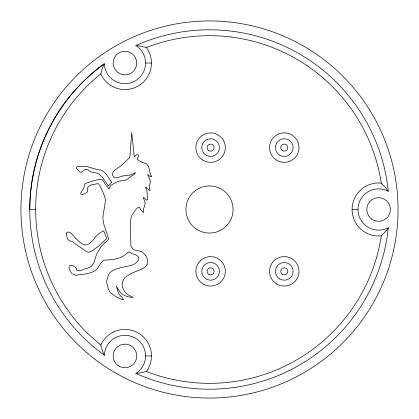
<?xml version="1.0" encoding="UTF-8"?>
<svg xmlns="http://www.w3.org/2000/svg" width="419" height="419" viewBox="0 0 419 419"><rect width="100%" height="100%" fill="white"/><g stroke="black" fill="none" stroke-linecap="round" stroke-linejoin="round"><path stroke-width="0.63" d="M35.646 209.495A173.833 173.833 0 0 1 100.733 73.891L102.33 68.564L104.263 63.924M129.691 157.225L129.23 158.141L122.971 163.997A60.509 60.509 0 0 1 119.892 166.594C116.445 168.93 109.621 172.408 113.717 177.305A2.493 2.493 0 0 0 114.654 177.829L116.707 177.797L122.599 176.011M386.203 230.55L385.202 231.77A57.822 44.194 90 0 1 384.26 232.849L381.306 235.876A173.833 173.833 0 0 1 146.43 371.506M105.111 242.507L100.78 247.069L97.25 253.045A38.265 38.265 0 0 0 95.49 257.591C94.369 262.043 92.489 267.212 87.356 268.181C84.004 268.71 80.008 272.046 76.729 270.155C76.441 264.981 65.966 262.661 69.784 269.768A25.842 25.842 0 0 0 70.622 271.643L71.618 273.398A1.765 1.765 0 0 0 72.529 274.01L73.964 274.089A1.817 1.817 0 0 1 74.833 274.833L74.949 274.995A1.084 1.084 0 0 0 75.425 275.346C82.674 274.068 94.961 274.089 98.643 266.704A40.873 40.873 0 0 1 100.623 263.624L103.263 260.278C109.951 259.644 117.215 259.754 123.181 256.182A16.985 16.985 0 0 0 125.464 254.516L128.706 251.824L132.247 253.6A32.263 32.263 0 0 0 135.164 254.59C144.178 257.984 134.431 265.704 129.057 265.856A37.228 37.228 0 0 1 126.224 266.453C120.51 267.809 114.036 268.642 109.689 272.9A7.935 7.935 0 0 0 108.531 274.77L106.688 280.94A5.049 5.049 0 0 0 106.588 282.097L108.076 288.094L109.673 291.755A7.793 7.793 0 0 0 110.386 292.682L115.225 296.217A55.994 55.994 0 0 0 117.776 297.605C127.47 302.193 122.432 298.564 119.096 294.091A11.528 11.528 0 0 1 118.441 292.886L116.278 286.009L118.022 288.979A35.62 35.62 0 0 0 119.766 291.666L121.693 293.735L124.543 295.416A23.26 23.26 0 0 0 126.528 296.254L129.146 297.019L133.205 297.464L127.575 294.51A11.758 11.758 0 0 1 125.506 292.493C120.337 287.036 121.117 278.31 128.497 275.267C134.52 269.946 151.453 269.873 146.933 258.004A12.518 12.518 0 0 0 145.807 255.737L144.215 253.731L142.214 252.055A7.631 7.631 0 0 0 140.952 251.405L134.525 249.944A7.778 7.778 0 0 1 133.069 248.959L131.121 246.561A2.833 2.833 0 0 1 130.906 245.869L130.314 223.296L131.084 217.492A15.508 15.508 0 0 1 132.069 214.999C133.551 213.281 138.673 203.074 140.47 209.338M98.811 67.92L100.178 66.862M100.523 66.6L103.985 64.023M135.96 373.434L141.109 372.763L146.441 371.475A26.512 26.512 0 0 0 138.207 332.985A26.512 26.512 0 0 0 100.754 345.099L87.231 333.042M145.571 63.049L151.463 63.049M381.306 235.876A26.523 26.523 0 0 1 352.086 209.484L357.983 209.5A20.625 20.625 0 0 0 388.287 227.706A179.714 179.714 0 0 1 135.876 373.439A20.62 20.62 0 0 0 135.258 338.091A20.62 20.62 0 0 0 104.336 355.228A179.714 179.714 0 0 1 104.336 63.767A20.625 20.625 0 0 0 135.264 80.909A20.625 20.625 0 0 0 135.882 45.561A179.714 179.714 0 0 1 388.287 191.289A20.625 20.625 0 0 0 357.983 209.5M145.571 355.951L151.463 355.951M135.96 45.566L141.109 46.237L146.441 47.525A173.833 173.833 0 0 1 381.295 183.145L385.04 187.042L388.287 191.289M100.754 345.099L102.482 350.86A48.903 37.401 29.9 0 0 104.315 355.233M109.359 187.864C110.527 184.685 114.602 183.36 117.372 181.71A12.371 12.371 0 0 1 118.677 181.259L126.397 179.892L129.371 177.818A20.337 20.337 0 0 1 131.074 176.347L133.588 174.87A5.897 5.897 0 0 0 134.551 174.032L135.526 172.534L133.294 173.785A6.028 6.028 0 0 1 132.483 174.283L130.309 174.995L126.124 175.545A40.397 40.397 0 0 0 122.599 176.011M98.821 67.925A179.699 179.699 0 0 0 29.791 209.5L35.678 209.5A173.738 173.738 0 0 0 87.236 333.032M388.387 227.821A46.902 36.212 88.9 0 1 386.287 230.66M352.086 209.484A26.523 26.523 0 0 1 381.321 183.113M146.451 47.515A26.523 26.523 0 0 1 138.212 86.015A26.523 26.523 0 0 1 100.754 73.896M140.47 209.338A11.439 11.439 0 0 0 141.486 210.705C145.519 214.617 142.12 211.05 143.654 208.688A19.756 19.756 0 0 1 144.167 207.154L145.189 203.487L144.319 200.371A31.226 31.226 0 0 1 143.644 198.69L143.282 197.323L144.225 197.951A17.881 17.881 0 0 1 145.147 198.847C148.143 202.089 147.718 198.81 147.252 196.569A27.759 27.759 0 0 1 147.216 193.756L146.849 190.085A3.541 3.541 0 0 0 146.503 189.456C142.319 181.919 152.495 195.05 149.614 188.807A4.363 4.363 0 0 1 149.347 187.78L149.4 186.005L150.51 181.432L147.677 174.367L148.703 175.163A4.593 4.593 0 0 0 149.216 175.739C149.62 176.802 153.113 177.064 151.228 175.744A1.88 1.88 0 0 1 150.809 175.367C149.002 170.711 149.981 163.53 143.235 162.719A29.88 29.88 0 0 1 140.485 161.488L137.181 159.346C139.737 154.731 138.521 152.83 134.237 156.622L131.739 132.54L129.969 156.004A7.547 7.547 0 0 1 129.691 157.225M109.349 187.864A0.634 0.634 0 0 1 108.956 188.665L105.934 185.261A44.372 44.372 0 0 1 104.31 182.684L103.331 180.945A5.903 5.903 0 0 0 102.435 179.877L101.01 179.091L96.14 180.097A88.828 88.828 0 0 0 92.473 181.181L85.104 183.527L84.329 186.376A18.022 18.022 0 0 1 83.894 187.749C82.81 189.954 77.609 195.867 83.313 194.165A15.147 15.147 0 0 0 84.91 193.594L86.67 192.63L87.477 191.535A2.991 2.991 0 0 0 87.644 190.31L87.409 188.712L87.906 187.235L89.21 185.963L91.284 184.915L97.768 183.653L98.706 183.962L99.738 185.329L103.744 193.96L105.604 199.732L102.959 216.618A19.903 19.903 0 0 0 102.954 218.671L103.807 224.207L106.253 231.717A90.331 90.331 0 0 1 107.248 234.451L108.568 239.218L107.149 240.773A44.377 44.377 0 0 1 105.111 242.501M66.317 233.64C66.752 236.091 67.166 239.825 69.722 240.941A8.081 8.081 0 0 0 71.083 241.155L71.633 241.244A4.567 4.567 0 0 1 72.697 241.627L74.881 243.507A25.177 25.177 0 0 0 76.976 244.995L86.214 251.41L88.393 252.317L91.337 251.29L98.633 246.157A21.867 21.867 0 0 0 99.738 245.246L106.599 238.573L104.572 232.985A43.298 43.298 0 0 0 104.211 232.089L103.388 230.843L99.518 233.236A41.895 41.895 0 0 0 97.386 235.033C93.526 238.228 91.436 244.005 86.063 245.015C81.338 244.89 78.222 240.443 74.907 237.615C73.335 235.478 69.13 229.937 66.537 232.697A3.902 3.902 0 0 0 66.322 233.64M111.622 182.129L110.695 183.726A8.123 8.123 0 0 1 110.16 184.25L108.301 185.931L102.728 177.63L99.266 174.199L96.559 173.105L90.677 171.769L87.691 169.569A2.682 2.682 0 0 0 86.675 169.276L84.329 169.894L80.993 172.45C76.457 170.014 73.644 165.316 81.176 166.369A56.937 56.937 0 0 1 83.486 166.406L87.529 166.788L94.238 168.705A59.069 59.069 0 0 0 98.056 169.742C105.258 169.433 107.662 177.551 111.622 182.129M115.225 372.79A188.55 188.55 0 0 0 398.05 209.5A188.55 188.55 0 0 0 115.225 46.21A188.55 188.55 0 0 0 115.225 372.79M119.054 366.154A11.784 11.784 0 0 0 136.73 355.951A11.784 11.784 0 0 0 119.054 345.743A11.784 11.784 0 0 0 119.054 366.154M282.5 150.657A3.535 3.535 0 0 0 287.801 147.598A3.535 3.535 0 0 0 282.5 144.534A3.535 3.535 0 0 0 282.5 150.657M279.85 155.25A8.841 8.841 0 0 0 293.106 147.598A8.841 8.841 0 0 0 279.85 139.941A8.841 8.841 0 0 0 279.85 155.25M208.568 150.5A3.535 3.535 0 0 0 214.125 147.923A3.535 3.535 0 0 0 209.118 144.398A3.535 3.535 0 0 0 208.568 150.5M206.185 155.26A8.841 8.841 0 0 0 219.441 147.608A8.841 8.841 0 0 0 206.185 139.951A8.841 8.841 0 0 0 206.185 155.26M208.835 274.403A3.535 3.535 0 0 0 214.14 271.344A3.535 3.535 0 0 0 208.835 268.28A3.535 3.535 0 0 0 208.835 274.403M206.185 278.996A8.841 8.841 0 0 0 219.441 271.344A8.841 8.841 0 0 0 206.185 263.687A8.841 8.841 0 0 0 206.185 278.996M282.233 274.225A3.535 3.535 0 0 0 287.79 271.653A3.535 3.535 0 0 0 282.783 268.123A3.535 3.535 0 0 0 282.233 274.225M279.85 278.986A8.841 8.841 0 0 0 293.106 271.334A8.841 8.841 0 0 0 279.85 263.677A8.841 8.841 0 0 0 279.85 278.986M197.716 229.911A23.569 23.569 0 0 0 233.069 209.5A23.569 23.569 0 0 0 197.716 189.089A23.569 23.569 0 0 0 197.716 229.911M371.821 219.137A11.784 11.784 0 0 0 390.34 210.558A11.784 11.784 0 0 0 373.654 198.805A11.784 11.784 0 0 0 371.821 219.137M118.163 72.686A11.784 11.784 0 0 0 136.683 64.107A11.784 11.784 0 0 0 119.996 52.354A11.784 11.784 0 0 0 118.163 72.686M276.901 284.087A14.728 14.728 0 0 0 298.998 271.334A14.728 14.728 0 0 0 276.901 258.575A14.728 14.728 0 0 0 276.901 284.087M203.236 284.098A14.728 14.728 0 0 0 225.333 271.344A14.728 14.728 0 0 0 203.236 258.586A14.728 14.728 0 0 0 203.236 284.098M202.623 159.985A14.728 14.728 0 0 0 225.317 148.331A14.728 14.728 0 0 0 203.875 134.504A14.728 14.728 0 0 0 202.623 159.985M276.283 159.979A14.728 14.728 0 0 0 298.977 148.321A14.728 14.728 0 0 0 277.535 134.494A14.728 14.728 0 0 0 276.283 159.979"/></g></svg>
